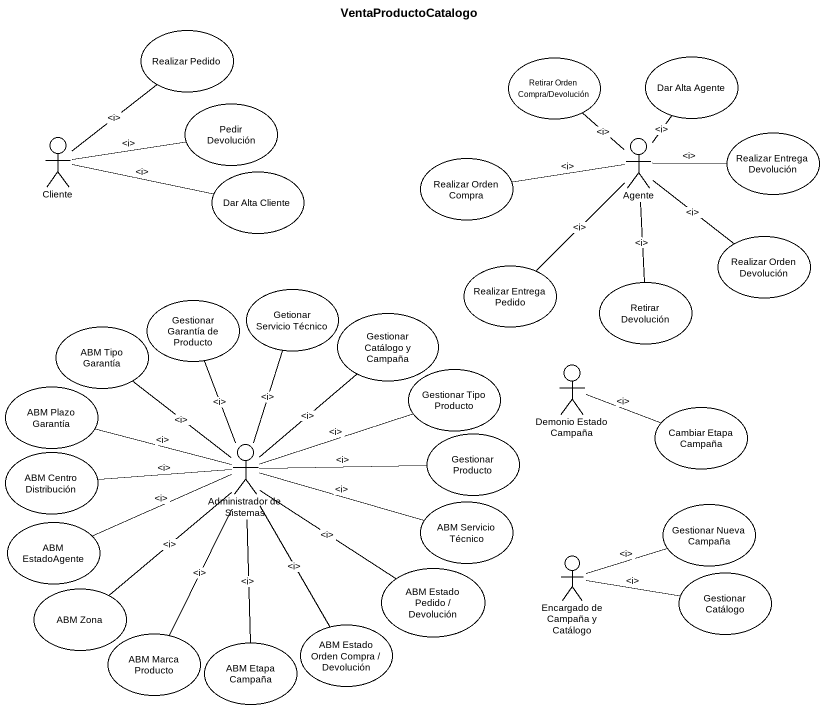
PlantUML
@startuml
title VentaProductoCatalogo
usecase "Realizar Pedido" as Realizar_Pedido
usecase "Retirar Orden Compra/Devolución" as Retirar_Orden_Compra
usecase "Dar Alta Agente" as Dar_Alta_Agente
actor Cliente
usecase "Pedir Devolución" as Pedir_Devolución
actor Agente
usecase "Realizar Entrega Devolución" as Realizar_Entrega_Devolución
usecase "Dar Alta Cliente" as Dar_Alta_Cliente
usecase "Realizar Orden Compra" as Realizar_Orden_Compra
usecase "Realizar Orden Devolución" as Realizar_Orden_Devolución
usecase "Getionar Servicio Técnico" as Getionar_Servicio_Técnico
usecase "Realizar Entrega Pedido" as Realizar_Entrega_Pedido
usecase "Retirar Devolución" as Retirar_Devolución
usecase "ABM Tipo Garantía" as ABM_Tipo_Garantía
usecase "Gestionar Garantía de Producto" as Gestionar_Garantía_de
usecase "Gestionar Catálogo y Campaña" as Gestionar_Catálogo_y_Campaña
usecase "Gestionar Tipo Producto" as Gestionar_Tipo_Producto
actor "Demonio Estado Campaña" as Demonio_Estado_Campaña
usecase "ABM Plazo Garantía" as ABM_Plazo_Garantía
usecase "Cambiar Etapa Campaña" as Cambiar_Etapa_Campaña
usecase "ABM Centro Distribución" as ABM_Centro_Distribución
actor "Administrador de Sistemas" as Administrador_de_Sistemas
usecase "Gestionar Producto" as Gestionar_Producto
usecase "ABM EstadoAgente" as ABM_EstadoAgente
usecase "ABM Servicio Técnico" as ABM_Servicio_Técnico
usecase "Gestionar Nueva Campaña" as Gestionar_Nueva_Campaña
usecase "ABM Estado Pedido / Devolución" as ABM_Estado_Pedido_Devolución
actor "Encargado de Campaña y Catálogo" as Encargado_de_Campaña_y
usecase "Gestionar Catálogo" as Gestionar_Catálogo
usecase "ABM Zona" as ABM_Zona
usecase "ABM Marca Producto" as ABM_Marca_Producto
usecase "ABM Etapa Campaña" as ABM_Etapa_Campaña
usecase "ABM Estado Orden Compra / Devolución" as ABM_Estado_Orden_Compra
Cliente -up- Realizar_Pedido : ~<i>
Cliente -right- Pedir_Devolución : ~<i>
Cliente -right- Dar_Alta_Cliente : ~<i>
Agente -up- Retirar_Orden_Compra : ~<i>
Agente -up- Dar_Alta_Agente : ~<i>
Agente -right- Realizar_Entrega_Devolución : ~<i>
Agente -left- Realizar_Orden_Compra : ~<i>
Agente -- Realizar_Orden_Devolución : ~<i>
Agente -- Realizar_Entrega_Pedido : ~<i>
Agente -- Retirar_Devolución : ~<i>
Demonio_Estado_Campaña -right- Cambiar_Etapa_Campaña : ~<i>
Administrador_de_Sistemas -up- Getionar_Servicio_Técnico : ~<i>
Administrador_de_Sistemas -up- ABM_Tipo_Garantía : ~<i>
Administrador_de_Sistemas -up- Gestionar_Garantía_de : ~<i>
Administrador_de_Sistemas -up- Gestionar_Catálogo_y_Campaña : ~<i>
Administrador_de_Sistemas -right- Gestionar_Tipo_Producto : ~<i>
Administrador_de_Sistemas -left- ABM_Plazo_Garantía : ~<i>
Administrador_de_Sistemas -left- ABM_Centro_Distribución : ~<i>
Administrador_de_Sistemas -right- Gestionar_Producto : ~<i>
Administrador_de_Sistemas -left- ABM_EstadoAgente : ~<i>
Administrador_de_Sistemas -right- ABM_Servicio_Técnico : ~<i>
Administrador_de_Sistemas -- ABM_Estado_Pedido_Devolución : ~<i>
Administrador_de_Sistemas -- ABM_Zona : ~<i>
Administrador_de_Sistemas -- ABM_Marca_Producto : ~<i>
Administrador_de_Sistemas -- ABM_Etapa_Campaña : ~<i>
Administrador_de_Sistemas -- ABM_Estado_Orden_Compra : ~<i>
Encargado_de_Campaña_y -right- Gestionar_Nueva_Campaña : ~<i>
Encargado_de_Campaña_y -right- Gestionar_Catálogo : ~<i>
@enduml
